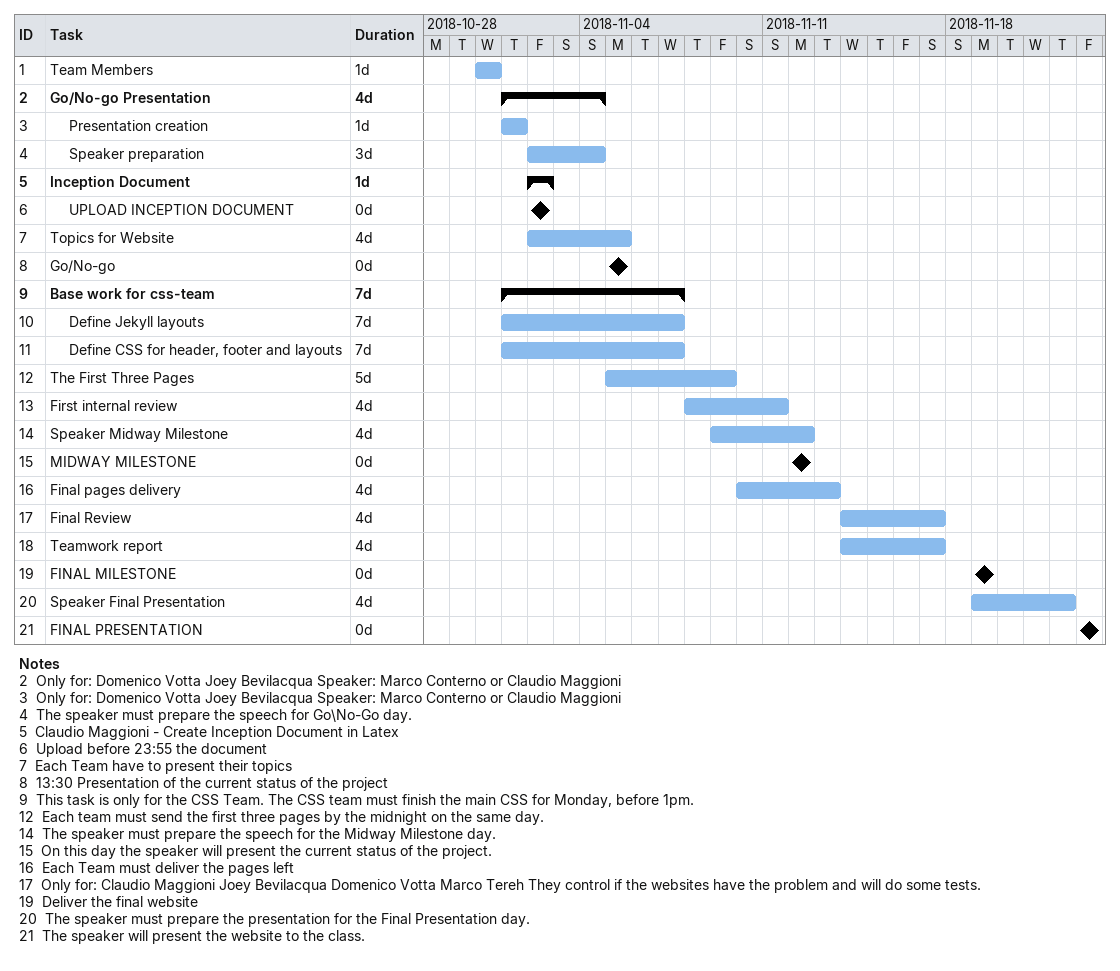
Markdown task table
| ID | Level | Task | Duration | Start | Finish |
|---|---|---|---|---|---|
| 1 | 1 | Team Members | 1d | 2018-10-31 | 2018-10-31 |
| 2 | 1 | **Go/No-go Presentation** | 4d | 2018-11-01 | 2018-11-04 |
| 3 | 2 | Presentation creation | 1d | 2018-11-01 | 2018-11-01 |
| 4 | 2 | Speaker preparation | 3d | 2018-11-02 | 2018-11-04 |
| 5 | 1 | **Inception Document** | 1d | 2018-11-02 | 2018-11-02 |
| 6 | 2 | UPLOAD INCEPTION DOCUMENT | 0d | 2018-11-02 | 2018-11-02 |
| 7 | 1 | Topics for Website | 4d | 2018-11-02 | 2018-11-05 |
| 8 | 1 | Go/No-go | 0d | 2018-11-05 | 2018-11-05 |
| 9 | 1 | **Base work for css-team** | 7d | 2018-11-01 | 2018-11-07 |
| 10 | 2 | Define Jekyll layouts | 7d | 2018-11-01 | 2018-11-07 |
| 11 | 2 | Define CSS for header, footer and layouts | 7d | 2018-11-01 | 2018-11-07 |
| 12 | 1 | The First Three Pages | 5d | 2018-11-05 | 2018-11-09 |
| 13 | 1 | First internal review | 4d | 2018-11-08 | 2018-11-11 |
| 14 | 1 | Speaker Midway Milestone | 4d | 2018-11-09 | 2018-11-12 |
| 15 | 1 | MIDWAY MILESTONE | 0d | 2018-11-12 | 2018-11-12 |
| 16 | 1 | Final pages delivery | 4d | 2018-11-10 | 2018-11-13 |
| 17 | 1 | Final Review | 4d | 2018-11-14 | 2018-11-17 |
| 18 | 1 | Teamwork report | 4d | 2018-11-14 | 2018-11-17 |
| 19 | 1 | FINAL MILESTONE | 0d | 2018-11-19 | 2018-11-19 |
| 20 | 1 | Speaker Final Presentation | 4d | 2018-11-19 | 2018-11-22 |
| 21 | 1 | FINAL PRESENTATION | 0d | 2018-11-23 | 2018-11-23 |

Notes
- 2: Only for: Domenico Votta Joey Bevilacqua Speaker: Marco Conterno or Claudio Maggioni
- 3: Only for: Domenico Votta Joey Bevilacqua Speaker: Marco Conterno or Claudio Maggioni
- 4: The speaker must prepare the speech for Go\No-Go day.
- 5: Claudio Maggioni - Create Inception Document in Latex
- 6: Upload before 23:55 the document
- 7: Each Team have to present their topics
- 8: 13:30 Presentation of the current status of the project
- 9: This task is only for the CSS Team. The CSS team must finish the main CSS for Monday, before 1pm.
- 12: Each team must send the first three pages by the midnight on the same day.
- 14: The speaker must prepare the speech for the Midway Milestone day.
- 15: On this day the speaker will present the current status of the project.
- 16: Each Team must deliver the pages left
- 17: Only for: Claudio Maggioni Joey Bevilacqua Domenico Votta Marco Tereh They control if the websites have the problem and will do some tests.
- 19: Deliver the final website
- 20: The speaker must prepare the presentation for the Final Presentation day.
- 21: The speaker will present the website to the class.
